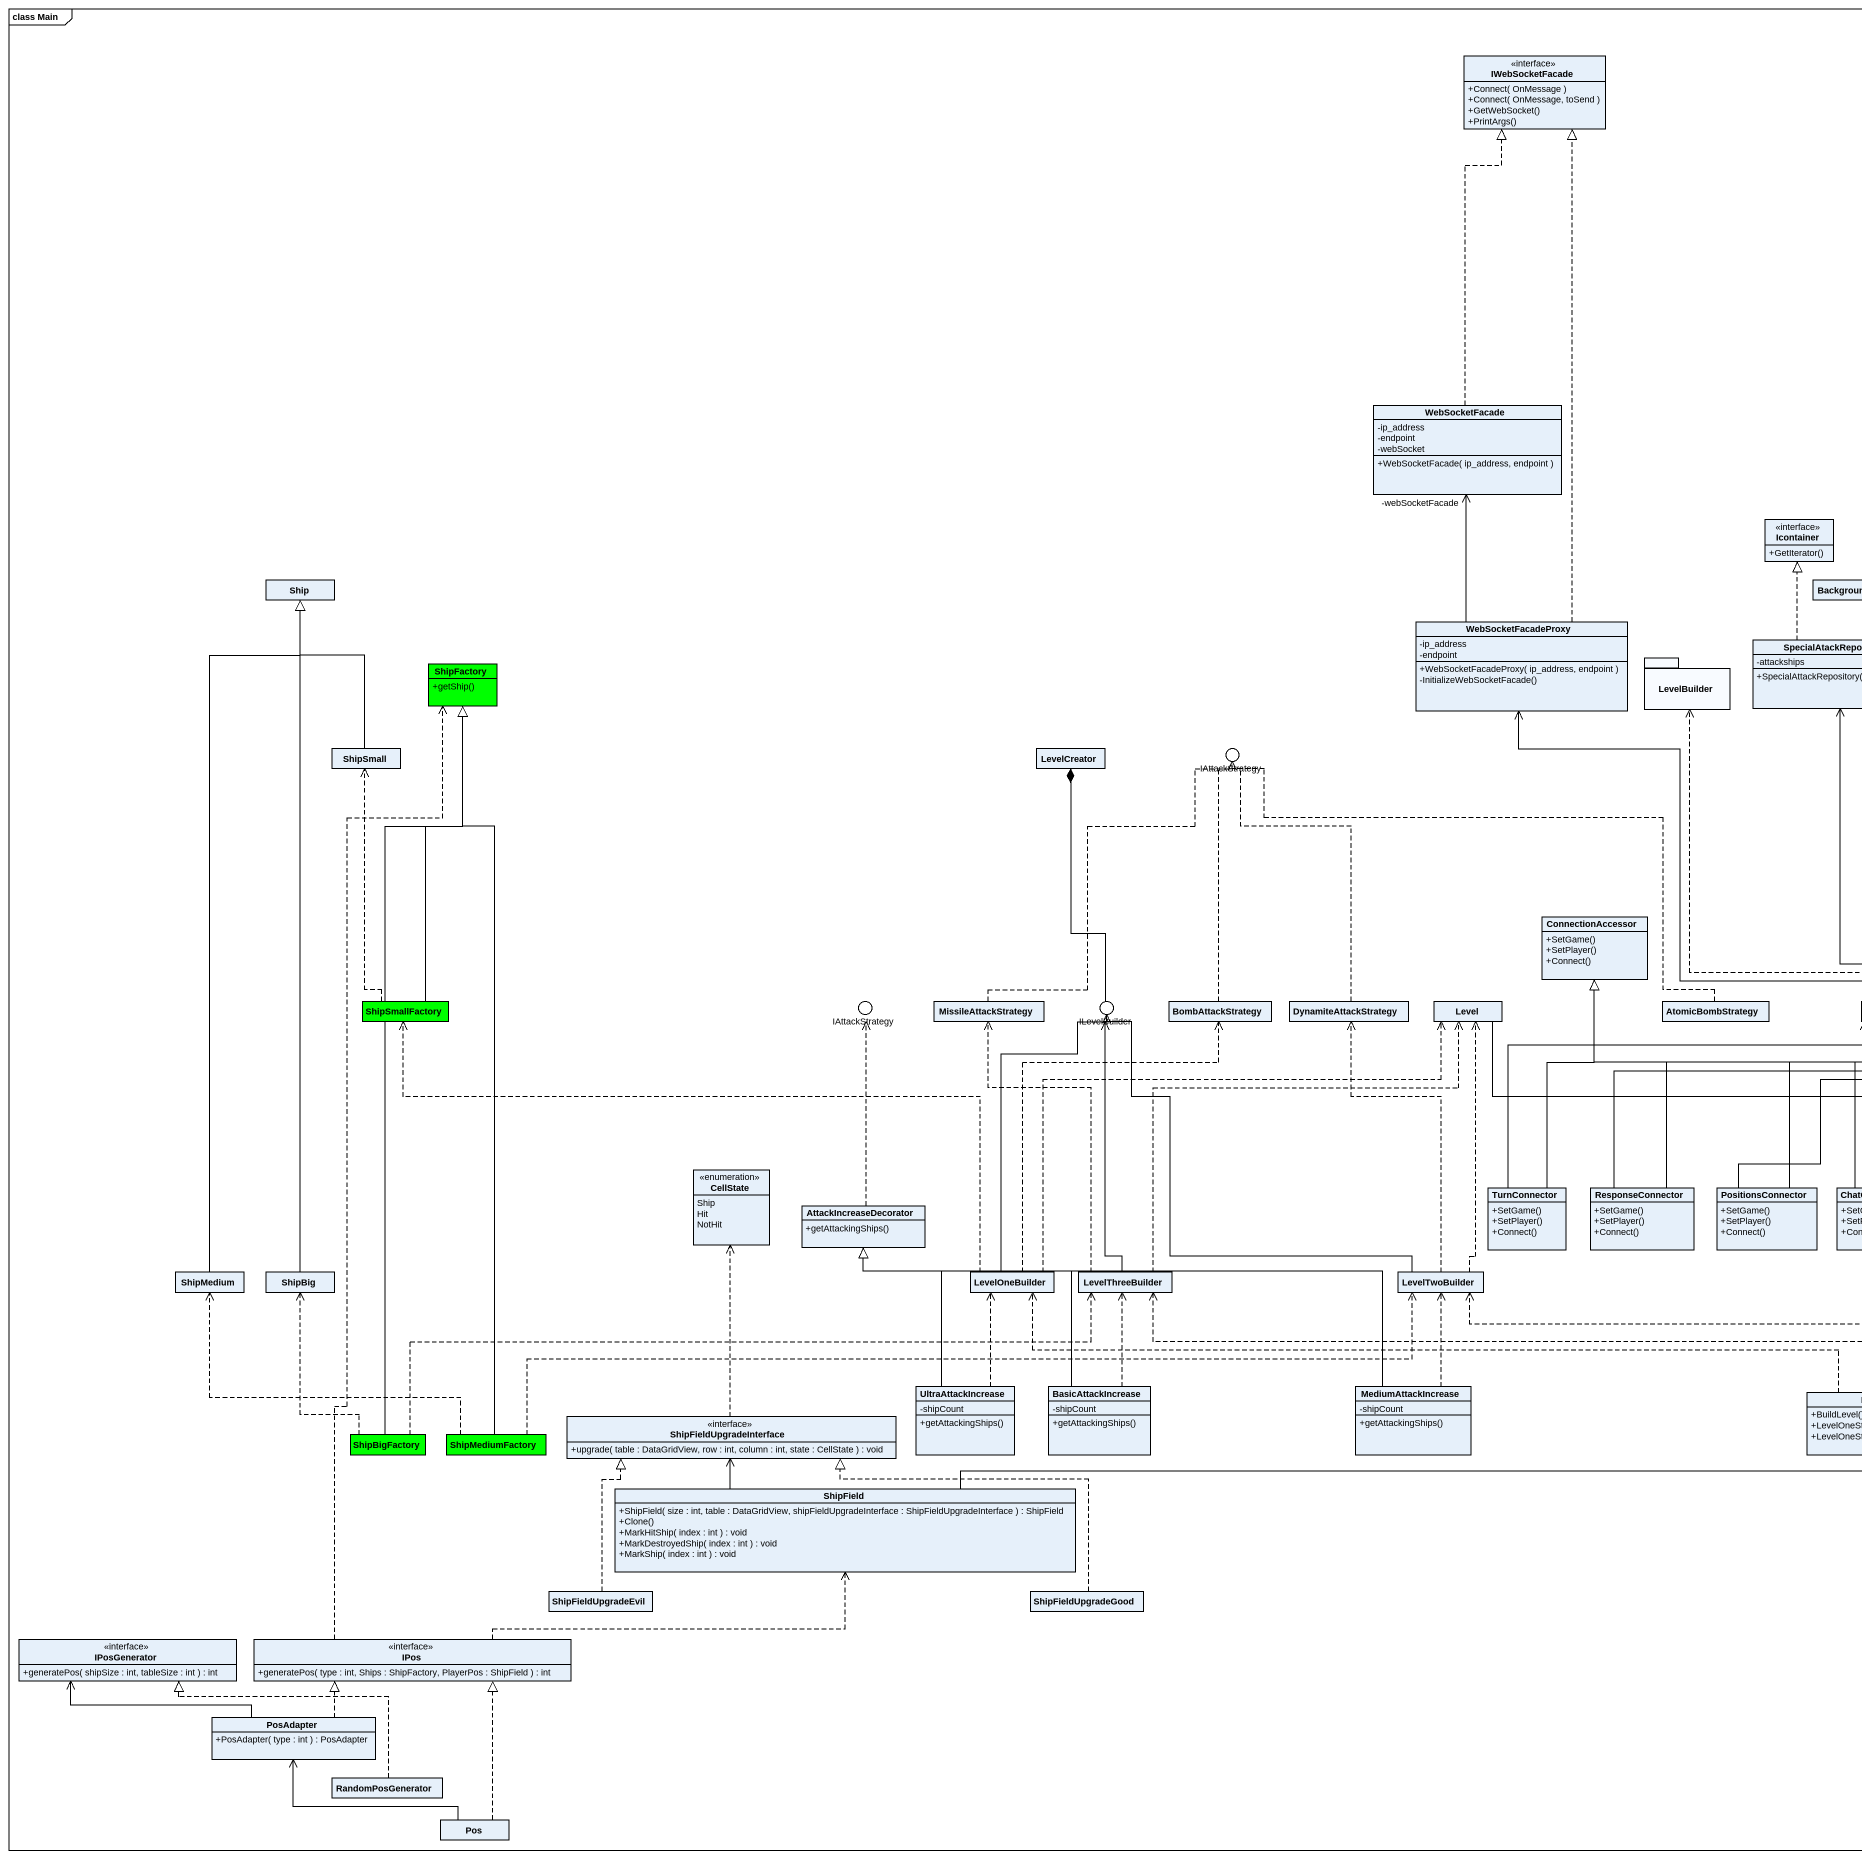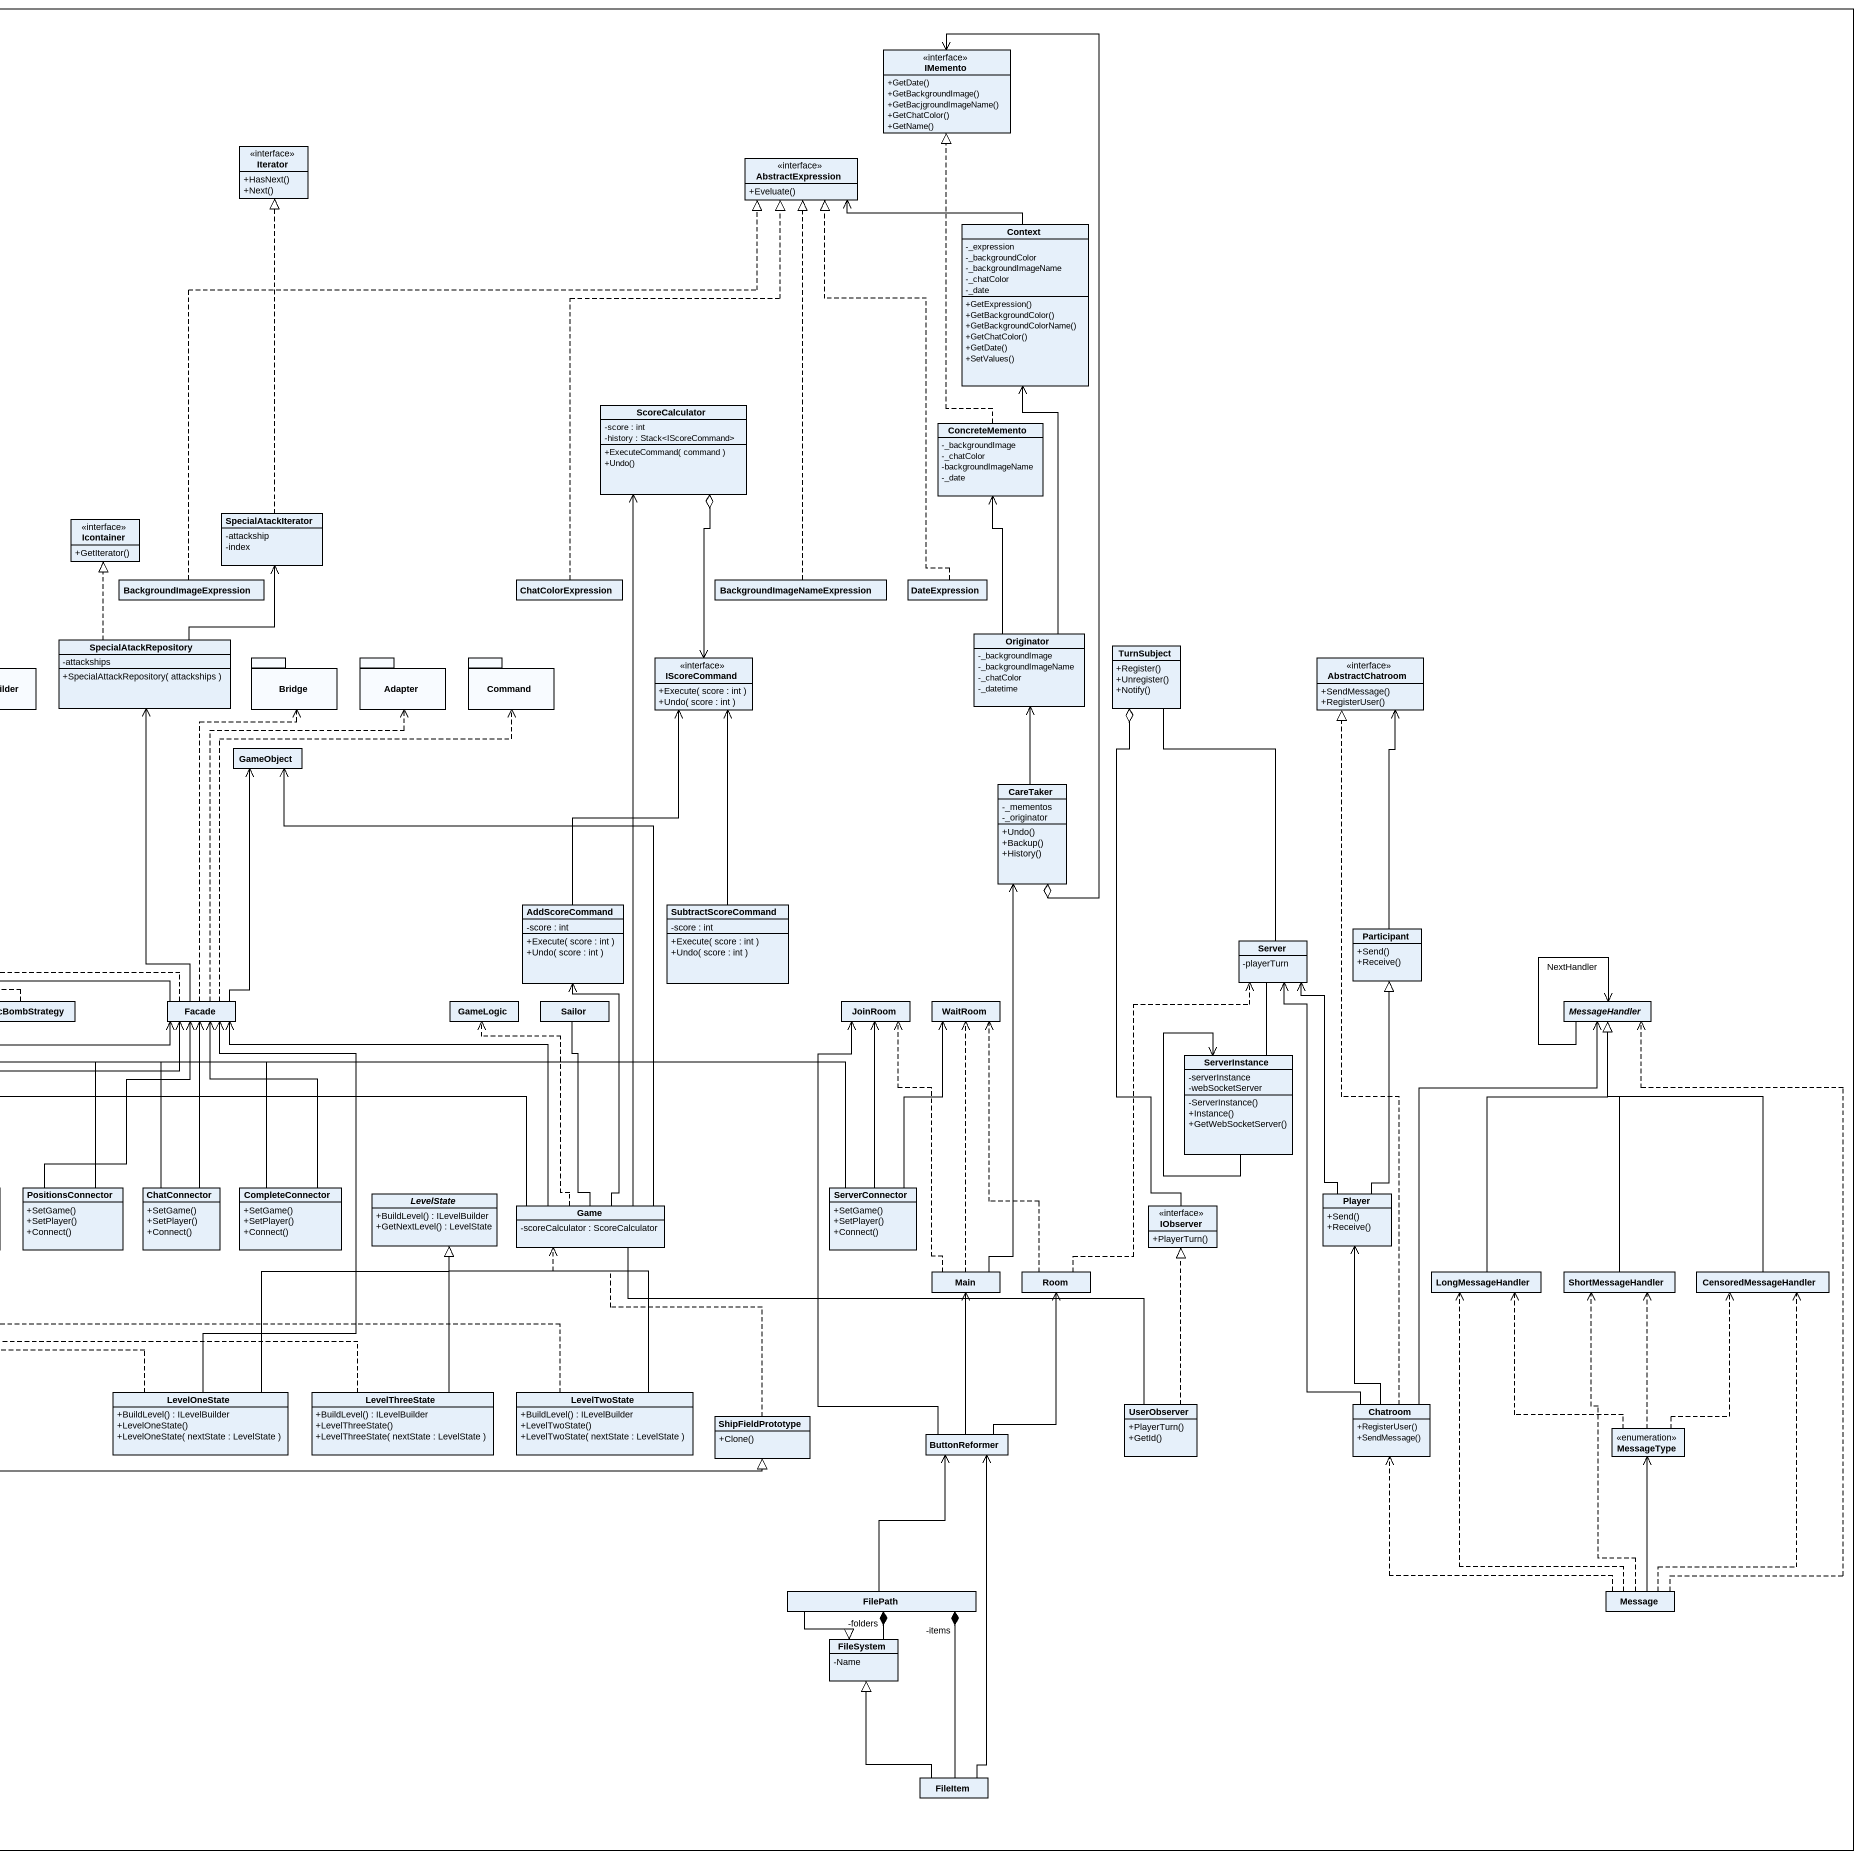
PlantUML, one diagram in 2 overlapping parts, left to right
@startuml
mainframe class Main
allowmixing
hide circle
hide empty members
skinparam classAttributeIconSize 0
interface IWebSocketFacade {
  +Connect( OnMessage )
  +Connect( OnMessage, toSend )
  +GetWebSocket()
  +PrintArgs()
}
interface IMemento {
  +GetDate()
  +GetBackgroundImage()
  +GetBacjgroundImageName()
  +GetChatColor()
  +GetName()
}
interface Iterator {
  +HasNext()
  +Next()
}
interface AbstractExpression {
  +Eveluate()
}
class Context {
  -_expression
  -_backgroundColor
  -_backgroundImageName
  -_chatColor
  -_date
  +GetExpression()
  +GetBackgroundColor()
  +GetBackgroundColorName()
  +GetChatColor()
  +GetDate()
  +SetValues()
}
class WebSocketFacade {
  -ip_address
  -endpoint
  -webSocket
  +WebSocketFacade( ip_address, endpoint )
}
class ScoreCalculator {
  -score : int
  -history : Stack<IScoreCommand>
  +ExecuteCommand( command )
  +Undo()
}
class ConcreteMemento {
  -_backgroundImage
  -_chatColor
  -backgroundImageName
  -_date
}
interface Icontainer {
  +GetIterator()
}
class SpecialAtackIterator {
  -attackship
  -index
}
class Ship
class BackgroundImageExpression
class ChatColorExpression
class "BackgroundImageNameExpression" as BackgroundImageNameExpressio
class DateExpression
class WebSocketFacadeProxy {
  -ip_address
  -endpoint
  +WebSocketFacadeProxy( ip_address, endpoint )
  -InitializeWebSocketFacade()
}
package LevelBuilder {
}
class SpecialAtackRepository {
  -attackships
  +SpecialAttackRepository( attackships )
}
package Bridge {
}
package Adapter {
}
package Command {
}
interface IScoreCommand {
  +Execute( score : int )
  +Undo( score : int )
}
class Originator {
  -_backgroundImage
  -_backgroundImageName
  -_chatColor
  -_datetime
}
class TurnSubject {
  +Register()
  +Unregister()
  +Notify()
}
interface AbstractChatroom {
  +SendMessage()
  +RegisterUser()
}
class ShipFactory #00FF00 {
  +getShip()
}
class ShipSmall
class LevelCreator
() IAttackStrategy
class GameObject
class CareTaker {
  -_mementos
  -_originator
  +Undo()
  +Backup()
  +History()
}
class ConnectionAccessor {
  +SetGame()
  +SetPlayer()
  +Connect()
}
class AddScoreCommand {
  -score : int
  +Execute( score : int )
  +Undo( score : int )
}
class SubtractScoreCommand {
  -score : int
  +Execute( score : int )
  +Undo( score : int )
}
class "Participant" as Participant_ {
  +Send()
  +Receive()
}
class Server {
  -playerTurn
}
class ShipSmallFactory #00FF00
() "IAttackStrategy" as IAttackStrategy_2
class MissileAttackStrategy
() ILevelBuilder
class BombAttackStrategy
class DynamiteAttackStrategy
class Level
class AtomicBombStrategy
class Facade
class GameLogic
class Sailor
class JoinRoom
class WaitRoom
abstract class MessageHandler
class ServerInstance {
  -serverInstance
  -webSocketServer
  -ServerInstance()
  +Instance()
  +GetWebSocketServer()
}
enum CellState {
  Ship
  Hit
  NotHit
}
class TurnConnector {
  +SetGame()
  +SetPlayer()
  +Connect()
}
class ResponseConnector {
  +SetGame()
  +SetPlayer()
  +Connect()
}
class PositionsConnector {
  +SetGame()
  +SetPlayer()
  +Connect()
}
class ChatConnector {
  +SetGame()
  +SetPlayer()
  +Connect()
}
class CompleteConnector {
  +SetGame()
  +SetPlayer()
  +Connect()
}
abstract class LevelState {
  +BuildLevel() : ILevelBuilder
  +GetNextLevel() : LevelState
}
class ServerConnector {
  +SetGame()
  +SetPlayer()
  +Connect()
}
class Player {
  +Send()
  +Receive()
}
class AttackIncreaseDecorator {
  +getAttackingShips()
}
class Game {
  -scoreCalculator : ScoreCalculator
}
interface IObserver {
  +PlayerTurn()
}
class ShipMedium
class ShipBig
class LevelOneBuilder
class LevelThreeBuilder
class LevelTwoBuilder
class Main
class Room
class LongMessageHandler
class ShortMessageHandler
class CensoredMessageHandler
class UltraAttackIncrease {
  -shipCount
  +getAttackingShips()
}
class BasicAttackIncrease {
  -shipCount
  +getAttackingShips()
}
class MediumAttackIncrease {
  -shipCount
  +getAttackingShips()
}
class LevelOneState {
  +BuildLevel() : ILevelBuilder
  +LevelOneState()
  +LevelOneState( nextState : LevelState )
}
class LevelThreeState {
  +BuildLevel() : ILevelBuilder
  +LevelThreeState()
  +LevelThreeState( nextState : LevelState )
}
class LevelTwoState {
  +BuildLevel() : ILevelBuilder
  +LevelTwoState()
  +LevelTwoState( nextState : LevelState )
}
class ShipBigFactory #00FF00
class ShipMediumFactory #00FF00
interface ShipFieldUpgradeInterface {
  +upgrade( table : DataGridView, row : int, column : int, state : CellState ) : void
}
class ShipFieldPrototype {
  +Clone()
}
class ButtonReformer
class UserObserver {
  +PlayerTurn()
  +GetId()
}
class Chatroom {
  +RegisterUser()
  +SendMessage()
}
enum MessageType
class ShipField {
  +ShipField( size : int, table : DataGridView, shipFieldUpgradeInterface : ShipFieldUpgradeInterface ) : ShipField
  +Clone()
  +MarkHitShip( index : int ) : void
  +MarkDestroyedShip( index : int ) : void
  +MarkShip( index : int ) : void
}
class ShipFieldUpgradeEvil
class ShipFieldUpgradeGood
class FilePath
class Message
interface IPosGenerator {
  +generatePos( shipSize : int, tableSize : int ) : int
}
interface IPos {
  +generatePos( type : int, Ships : ShipFactory, PlayerPos : ShipField ) : int
}
class FileSystem {
  -Name
}
class PosAdapter {
  +PosAdapter( type : int ) : PosAdapter
}
class RandomPosGenerator
class FileItem
class Pos
Context -left-> AbstractExpression
WebSocketFacade .up.|> IWebSocketFacade
ScoreCalculator o--> IScoreCommand
ConcreteMemento .up.|> IMemento
SpecialAtackIterator .up.|> Iterator
BackgroundImageExpression .up.|> AbstractExpression
ChatColorExpression .up.|> AbstractExpression
BackgroundImageNameExpressio .up.|> AbstractExpression
DateExpression .up.|> AbstractExpression
WebSocketFacadeProxy .up.|> IWebSocketFacade
WebSocketFacadeProxy -up-> "-webSocketFacade" WebSocketFacade
SpecialAtackRepository .up.|> Icontainer
SpecialAtackRepository -up-> SpecialAtackIterator
Originator -up-> Context
Originator -up-> ConcreteMemento
TurnSubject o-- IObserver
ShipSmall -up-|> Ship
LevelCreator *-- ILevelBuilder
CareTaker o-up-> IMemento
CareTaker -up-> Originator
AddScoreCommand -up-> IScoreCommand
SubtractScoreCommand -up-> IScoreCommand
Participant_ -up-> AbstractChatroom
Server -up- TurnSubject
ShipSmallFactory -up-|> ShipFactory
ShipSmallFactory .up.> ShipSmall
MissileAttackStrategy .up.> IAttackStrategy
BombAttackStrategy .up.> IAttackStrategy
DynamiteAttackStrategy .up.> IAttackStrategy
AtomicBombStrategy .left.> IAttackStrategy
Facade -up-> WebSocketFacadeProxy
Facade .up.> LevelBuilder
Facade -up-> SpecialAtackRepository
Facade .up.> Bridge
Facade .up.> Adapter
Facade .up.> Command
Facade -up-> GameObject
MessageHandler --> MessageHandler : NextHandler
ServerInstance -up- Server
ServerInstance --> ServerInstance
TurnConnector -up-|> ConnectionAccessor
TurnConnector -right-> Facade
ResponseConnector -up-|> ConnectionAccessor
ResponseConnector -up-> Facade
PositionsConnector -up-|> ConnectionAccessor
PositionsConnector -up-> Facade
ChatConnector -up-|> ConnectionAccessor
ChatConnector -up-> Facade
CompleteConnector -up-|> ConnectionAccessor
CompleteConnector -up-> Facade
ServerConnector -left-|> ConnectionAccessor
ServerConnector -up-> JoinRoom
ServerConnector -up-> WaitRoom
Player -up-|> Participant_
Player -up-> Server
AttackIncreaseDecorator .up.> IAttackStrategy_2
Game -up-> ScoreCalculator
Game -up-> GameObject
Game -up-> AddScoreCommand
Game -left- Level
Game -left-> Facade
Game .up.> GameLogic
Game -up- Sailor
ShipMedium -up-|> Ship
ShipBig -up-|> Ship
LevelOneBuilder .left.> ShipSmallFactory
LevelOneBuilder -up-> ILevelBuilder
LevelOneBuilder .up.> BombAttackStrategy
LevelOneBuilder .right.> Level
LevelThreeBuilder .up.> MissileAttackStrategy
LevelThreeBuilder -up-> ILevelBuilder
LevelThreeBuilder .up.> Level
LevelTwoBuilder -up-> ILevelBuilder
LevelTwoBuilder .up.> DynamiteAttackStrategy
LevelTwoBuilder .up.> Level
Main -up-> CareTaker
Main .up.> JoinRoom
Main .up.> WaitRoom
Room .up.> Server
Room .up.> WaitRoom
LongMessageHandler -up-|> MessageHandler
ShortMessageHandler -up-|> MessageHandler
CensoredMessageHandler -up-|> MessageHandler
UltraAttackIncrease -up-|> AttackIncreaseDecorator
UltraAttackIncrease .up.> LevelOneBuilder
BasicAttackIncrease -up-|> AttackIncreaseDecorator
BasicAttackIncrease .up.> LevelThreeBuilder
MediumAttackIncrease -left-|> AttackIncreaseDecorator
MediumAttackIncrease .up.> LevelTwoBuilder
LevelOneState -up-> Facade
LevelOneState -up-|> LevelState
LevelOneState .left.> LevelOneBuilder
LevelThreeState -up-|> LevelState
LevelThreeState .left.> LevelThreeBuilder
LevelTwoState -up-|> LevelState
LevelTwoState .left.> LevelTwoBuilder
ShipBigFactory -up-|> ShipFactory
ShipBigFactory .up.> ShipBig
ShipBigFactory .right.> LevelThreeBuilder
ShipMediumFactory -up-|> ShipFactory
ShipMediumFactory .left.> ShipMedium
ShipMediumFactory .right.> LevelTwoBuilder
ShipFieldUpgradeInterface .up.> CellState
ShipFieldPrototype .up.> Game
ButtonReformer -up-> JoinRoom
ButtonReformer -up-> Main
ButtonReformer -up-> Room
UserObserver -left- Game
UserObserver .up.|> IObserver
Chatroom .up.|> AbstractChatroom
Chatroom -up-> Server
Chatroom -up-> MessageHandler
Chatroom -up-> Player
MessageType .up.> LongMessageHandler
MessageType .up.> ShortMessageHandler
MessageType .up.> CensoredMessageHandler
ShipField -up-> ShipFieldUpgradeInterface
ShipField -right-|> ShipFieldPrototype
ShipFieldUpgradeEvil .up.|> ShipFieldUpgradeInterface
ShipFieldUpgradeGood .left.|> ShipFieldUpgradeInterface
FilePath -up-> ButtonReformer
FilePath "-folders" *-- FileSystem
FilePath --|> FileSystem
FilePath "-items" *-- FileItem
Message .up.> MessageHandler
Message .up.> LongMessageHandler
Message .up.> ShortMessageHandler
Message .up.> CensoredMessageHandler
Message .up.> Chatroom
Message -up-> MessageType
IPos .up.> ShipFactory
IPos .right.> ShipField
PosAdapter -left-> IPosGenerator
PosAdapter .up.|> IPos
RandomPosGenerator .left.|> IPosGenerator
FileItem -up-> ButtonReformer
FileItem -up-|> FileSystem
Pos .up.|> IPos
Pos -left-> PosAdapter
@enduml
